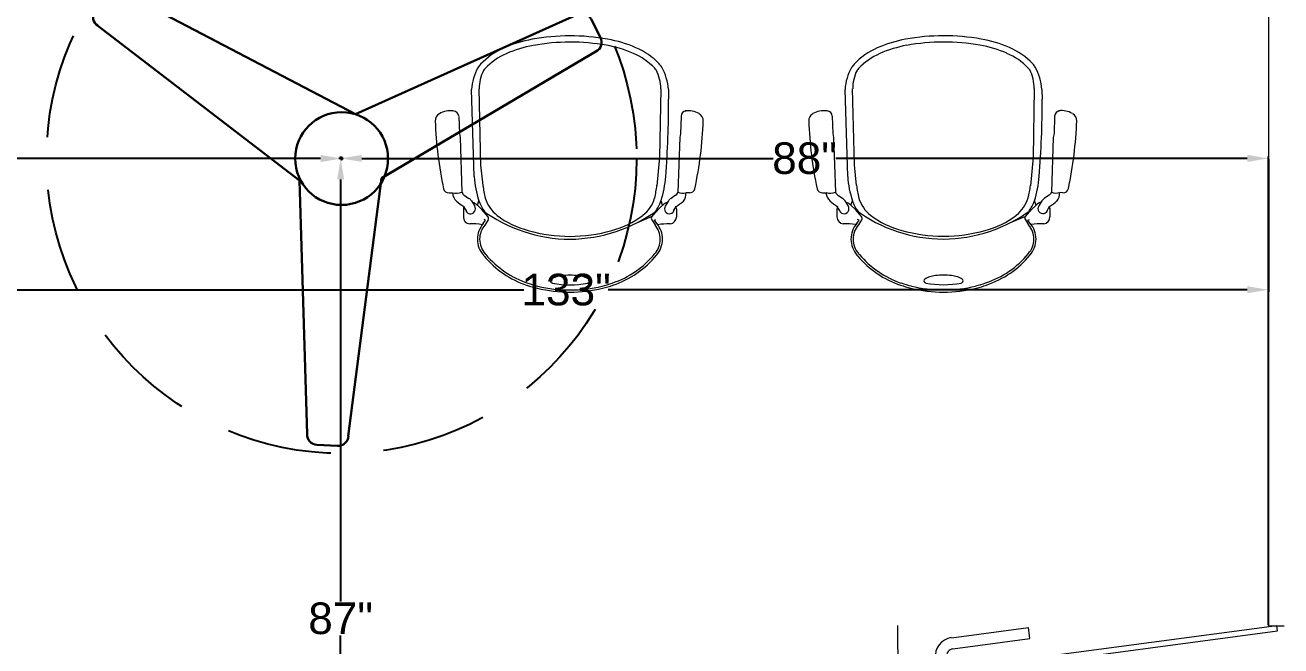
# Model space of a CAD drawing. Header units: inches. Extents: x 112 to 4169, y -2569 to 841.
# Drawn here: x 1789 to 1908.2, y -2395.2 to -2336.3 of the extents above; entities that cross this region are included whole.
import ezdxf

# ---------------------------------------------------------------- set-up
doc = ezdxf.new("R2010")
doc.units = ezdxf.units.IN
doc.header["$MEASUREMENT"] = 0
doc.linetypes.add('DASHED', pattern=[0.75, 0.5, -0.25])
doc.layers.get('Defpoints').update_dxf_attribs({"lineweight": 0})
for name, color, linetype, lineweight in [('DOOR_GLASS', 140, 'Continuous', 15), ('E-CF-Ceiling-Fan', 42, 'Continuous', 30), ('ID-FURN', 7, 'Continuous', 15)]:
    doc.layers.add(name, color=color, linetype=linetype, lineweight=lineweight)
doc.styles.get("Standard").update_dxf_attribs({"font": 'arial.ttf'})
doc.dimstyles.get("Standard").update_dxf_attribs({"dimtxt": 3, "dimasz": 2, "dimexe": 0.18, "dimexo": 0.0625, "dimgap": 0.09, "dimtad": 0, "dimtih": 1, "dimtoh": 1, "dimdec": 0, "dimzin": 0, "dimdsep": 46, "dimtxsty": 'Standard', "dimcen": 0.09, "dimclrd": 5, "dimadec": 0, "dimazin": 0, "dimtfac": 1, "dimtdec": 0, "dimtofl": 0, "dimtmove": 0, "dimatfit": 3, "dimfxl": 1, "dimtolj": 1, "dimtzin": 0, "dimarcsym": 0})

# ---------------------------------------------------------------- blocks, each defined once
blk = doc.blocks.new('A$C6B9F22C7')
at = {"layer": 'DOOR_GLASS', "lineweight": 9}
for p, q in [((30.04, 10.46), (22.73, 9.48)), ((22.88, 8.43), (22.73, 9.48)), ((30.18, 9.4), (22.88, 8.43)), ((31.08, 7.81), (30.95, 8.82)), ((32.14, 7.95), (32.01, 8.96)), ((33.22, 8.09), (30, 7.66)), ((30, 7.66), (30.02, 7.47)), ((30.02, 7.47), (33.25, 7.9)), ((30.09, 6.98), (33.32, 7.41)), ((33.34, 7.21), (30.12, 6.78)), ((33.25, 7.9), (33.22, 8.09)), ((33.32, 7.41), (33.34, 7.21)), ((30.12, 6.78), (30.09, 6.98)), ((31.2, 6.93), (31.33, 5.92)), ((32.26, 7.07), (32.39, 6.06)), ((30.75, 5.15), (23.44, 4.18)), ((23.44, 4.18), (23.58, 3.12)), ((30.89, 4.1), (23.58, 3.12))]:
    blk.add_line(p, q, dxfattribs=at)
at = {"layer": 'DOOR_GLASS'}
blk.add_lwpolyline([(0, 2.96), (35.68, 7.72), (35.62, 8.22), (-0.07, 3.45)], close=True, dxfattribs=at)
blk.add_arc((0.83, 3.79), 35.18, 358.6415, 91.3529, dxfattribs=at)
at = {"layer": 'DOOR_GLASS', "lineweight": 9}
for centre, major_axis, start_param, end_param in [((30.27, 8.73), (-1.39, 1.06), 3.926991, 5.497787), ((30.27, 8.73), (-0.412, -0.54), 2.356194, 3.926991), ((30.66, 5.83), (-1.06, -1.39), 0.785398, 2.356194), ((30.66, 5.83), (-0.54, 0.412), 2.356194, 3.926991)]:
    blk.add_ellipse(centre, major_axis=major_axis, ratio=1, start_param=start_param, end_param=end_param, dxfattribs=at)
blk = doc.blocks.new("VISITOR'S CHAIR")
at = {"layer": 'ID-FURN'}
for p, q in [((-194.5, 436.8), (-202.2, 448.9)), ((194, 436.8), (201.7, 448.9)), ((-252.9, 410.4), (-252.9, 430.1)), ((-238.2, 446.3), (-237.2, 446.4)), ((-194.5, 429.2), (-209.3, 412.3)), ((-206.3, 445.5), (-200.5, 437.8)), ((-200.5, 437.8), (-204.1, 436)), ((-159.3, 443.5), (-195.6, 428)), ((194, 429.2), (208.8, 412.3)), ((205.7, 445.5), (199.9, 437.8)), ((199.9, 437.8), (203.6, 436)), ((252.4, 410.4), (252.4, 430.1)), ((-246, 415.4), (-252.2, 404.9)), ((-233.9, 391.5), (-226.3, 404.1)), ((-209.3, 412.3), (-220.1, 402)), ((-220.1, 402), (-216.3, 391.6)), ((208.8, 412.3), (219.5, 402)), ((219.5, 402), (215.7, 391.6)), ((233.4, 391.5), (225.8, 404.1)), ((245.5, 415.4), (251.7, 404.9)), ((-283.6, 372.6), (-275.2, 372.4)), ((-260.9, 241.4), (-256.5, 371.2)), ((-251, 378.4), (-240.1, 385.8)), ((250.5, 378.4), (239.5, 385.8)), ((260.4, 241.4), (255.9, 371.2)), ((286.6, 372.6), (278.2, 372.4)), ((-212.8, 288.2), (-206.4, 356.1)), ((206, 355.1), (211.1, 306.6)), ((226.9, 334), (233.3, 127.6)), ((211.1, 306.6), (215.2, 125.7)), ((-215.8, 125.5), (-212.8, 288.2)), ((-262.6, 231.9), (-260.9, 241.4)), ((262, 231.9), (260.4, 241.4)), ((-264.1, 191.1), (-262.6, 231.9)), ((263.5, 191.1), (262, 231.9)), ((-233.8, 127.6), (-234.4, 150.3))]:
    blk.add_line(p, q, dxfattribs=at)
for centre, major_axis, ratio, start_param, end_param in [((-25.5, 384.4), (156.3, 156.3), 1, 1.024131, 1.139863), ((0, 279.6), (232.5, 232.5), 1, 0.786111, 1.024131), ((0, 279.6), (-228.8, 228.8), 1, -0.784686, -0.546665), ((-0.5, 279.6), (232.5, 232.5), 1, 0.546665, 0.784686), ((-0.5, 279.6), (-228.8, 228.8), 1, -1.024131, -0.786111), ((25, 384.4), (-156.3, 156.3), 1, -1.139863, -1.024131), ((-30.7, 376.8), (160.1, 160.1), 1, 1.106098, 1.669765), ((-30.7, 376.8), (156.4, 156.4), 1, 1.106098, 1.669765), ((-25.5, 384.4), (-152.5, 152.5), 1, -0.546665, -0.430933), ((-42.1, 581.5), (-3.34, 3.34), 1, -0.185935, 0.785398), ((-42.1, 581.5), (3.34, 3.34), 1, 2.356194, 3.327527), ((-22.4, 552.7), (28, 28), 1, 1.306571, 1.384862), ((-22.4, 610.3), (-28, 28), 1, 1.756731, 2.080357), ((-0.3, 358.6), (-164.3, 164.3), 1, -0.967168, -0.603629), ((-9.1, 657.2), (-62.5, 62.5), 1, 2.080357, 2.239483), ((-0.3, 732.5), (-116.1, 116.1), 1, 2.239483, 2.356194), ((-0.3, 732.5), (-116.1, 116.1), 1, 2.356194, 2.472906), ((8.6, 657.2), (62.5, 62.5), 1, 4.043702, 4.202828), ((21.8, 610.3), (28, 28), 1, 4.202828, 4.526454), ((21.8, 552.7), (-28, 28), 1, -1.384862, -1.299686), ((41.5, 581.5), (3.34, 3.34), 1, 5.497787, 6.46912), ((41.5, 581.5), (-3.34, 3.34), 1, 2.955658, 3.926991), ((25, 384.4), (-152.5, 152.5), 1, -1.139863, -1.024131), ((27.8, 374.8), (158.5, 158.5), 1, 6.197379, 6.741162), ((27.8, 374.8), (-162.3, 162.3), 1, 4.626582, 5.170366), ((-162.3, 482.7), (40.7, 40.7), 1, 1.641382, 2.3562), ((-162.3, 482.7), (-37, 37), 1, 0.070585, 0.785404), ((85, 416), (108.9, 108.9), 1, 6.212612, 6.231759), ((161.7, 482.7), (37, 37), 1, 5.497793, 6.212612), ((85, 416), (112.6, 112.6), 1, 6.212612, 6.231759), ((161.7, 482.7), (-40.7, 40.7), 1, 3.926985, 4.641803), ((-162.3, 482.7), (40.7, 40.7), 1, 2.3562, 3.058022), ((-162.3, 482.7), (37, 37), 1, 2.3562, 3.058022), ((3.5, 124), (253.6, 253.6), 1, 0.795932, 1.416989), ((-0.3, 117.9), (253.1, 253.1), 1, 0.505105, 1.065692), ((-2.1, 130.4), (-249.1, 249.1), 1, -1.424708, -0.790588), ((161.7, 482.7), (-37, 37), 1, 3.225371, 3.926997), ((161.7, 482.7), (40.7, 40.7), 1, 4.795959, 5.497781), ((-232, 599.7), (-108.4, 108.4), 1, 2.322741, 2.51101), ((-51.2, 268.5), (140.9, 140.9), 1, 1.029343, 1.444292), ((50.6, 268.5), (140.9, 140.9), 1, 0.126504, 0.541453), ((232.9, 610.8), (116.4, 116.4), 1, 3.774404, 3.956147), ((-236.4, 429.9), (11.7, 11.7), 1, 0.895345, 2.346242), ((-236.3, 410.5), (-8.33, 8.33), 1, 3.308932, 6.927895), ((-117.7, 355.6), (-74.2, 74.2), 1, 0.158797, 0.434217), ((-122.3, 361.1), (-58.3, 58.3), 1, -0.121154, 0.49051), ((-199.3, 433), (4.34, 4.34), 1, 4.766338, 6.168083), ((121.8, 361.1), (-58.3, 58.3), 1, 4.221879, 4.833543), ((198.8, 433), (4.34, 4.34), 1, 1.685898, 3.087644), ((117.2, 355.6), (74.2, 74.2), 1, 5.848968, 6.124388), ((235.8, 410.5), (8.33, 8.33), 1, 5.638476, 9.257439), ((235.9, 429.9), (-11.7, 11.7), 1, 3.936943, 5.38784), ((-245.5, 374), (-29, 9), 0.940619, -0.371164, 0.371164), ((-207.6, 326.1), (-64, 64), 1, -0.27183, -0.033972), ((-236.6, 411), (11.5, 11.5), 1, 2.359032, 2.700427), ((-248.6, 401.1), (12.4, 12.4), 1, 4.437336, 4.934607), ((-237.4, 417.6), (-16.4, 16.4), 1, 2.597956, 3.176359), ((17, 316.6), (173.3, 173.3), 1, 2.044581, 2.285039), ((-17.5, 316.6), (173.3, 173.3), 1, 5.568943, 5.8094), ((236.9, 417.6), (-16.4, 16.4), 1, 1.53603, 2.114433), ((248.1, 401.1), (-12.4, 12.4), 1, 1.348578, 1.845849), ((236.1, 411), (-11.5, 11.5), 1, 3.582758, 3.924153), ((207.1, 326.1), (64, 64), 1, 0.033972, 0.27183), ((248.3, 369.9), (21.5, 21.5), 1, 5.582202, 6.32453), ((602.9, 170), (-650.5, 650.5), 1, 0.573881, 0.750879), ((-284.6, 360.2), (-8.76, 8.76), 1, -0.863376, 0.564498), ((-268.2, 332.2), (2.3, 41.2), 0.843481, -0.27588, 0.27588), ((-243.2, 366.7), (9.99, 9.99), 1, 1.377732, 2.024937), ((45.2, 326.1), (-179.2, 179.2), 1, 0.550308, 0.670712), ((-45.7, 326.1), (-179.2, 179.2), 1, 4.041677, 4.162081), ((242.6, 366.7), (9.99, 9.99), 1, 5.829045, 6.47625), ((269.1, 332.1), (-29.2, 29.2), 1, -1.014167, -0.462408), ((287.6, 360.2), (8.76, 8.76), 1, 5.718688, 7.146561), ((-599.9, 170), (-650.5, 650.5), 1, 3.96151, 4.138508), ((1965.9, 158.7), (1555.9, 1555.9), 1, 2.276461, 2.36002), ((-297.3, 201.7), (13.6, 13.6), 1, 2.322194, 3.388756), ((-280.7, 229.2), (36.4, 36.4), 1, 3.399296, 4.068112), ((-276.9, 191.2), (-9.06, 9.06), 1, 2.406079, 3.903189), ((276.4, 191.2), (-9.06, 9.06), 1, 0.8092, 2.30631), ((283.7, 229.2), (-36.4, 36.4), 1, 2.215073, 2.88389), ((300.2, 201.7), (-13.6, 13.6), 1, 2.89443, 3.960991), ((-110, 135.1), (87.7, 87.7), 1, 2.416541, 2.868914), ((-119, 125.5), (68.4, 68.4), 1, 2.356783, 2.833835), ((118.4, 125.7), (68.4, 68.4), 1, 5.032166, 5.498375), ((110.4, 135), (-87, 87), 1, 3.422629, 3.866448), ((-133.1, 134.8), (-73.8, 73.8), 1, 1.404983, 1.497112), ((-89.5, 183.7), (-119.9, 119.9), 1, 1.547695, 1.947381), ((-169.4, 107.4), (-31.3, 31.3), 1, 1.42524, 1.547695), ((-89.5, 183.7), (109.4, 109.4), 1, 3.118491, 3.518177), ((88.8, 184.1), (109.4, 109.4), 1, 4.339484, 4.739169), ((88.8, 184.1), (119.9, 119.9), 1, 4.339484, 4.739169), ((169, 108.1), (31.3, 31.3), 1, 4.739169, 4.873442), ((136.9, 131.9), (-69.9, 69.9), 1, 3.217039, 3.320838), ((-36, 307.2), (204.6, 204.6), 1, 3.518177, 3.750397), ((34.9, 307.3), (-204.6, 204.6), 1, 2.536468, 2.768687), ((-36, 307.2), (-215, 215), 1, 1.947381, 2.1796), ((-0.9, 503.9), (-356.3, 356.3), 1, 2.1796, 2.358034), ((-0.9, 503.9), (-345.8, 345.8), 1, 2.1796, 2.358034), ((-0.9, 503.9), (345.8, 345.8), 1, 3.92883, 4.107264), ((-0.9, 503.9), (-356.3, 356.3), 1, 2.358034, 2.536468), ((34.9, 307.3), (-215, 215), 1, 2.536468, 2.768687)]:
    blk.add_ellipse(centre, major_axis=major_axis, ratio=ratio, start_param=start_param, end_param=end_param, dxfattribs=at)
blk = doc.blocks.new('CF')
for p, q in [((-23.84, 14.22), (-22.76, 15.89)), ((1.35, 4.29), (-21.39, 16.19)), ((1.35, 4.29), (22.9, 13.97)), ((24.1, 13.48), (25.01, 11.71)), ((-4.07, -2.11), (-23.55, 12.84)), ((3.87, -1.9), (24.71, 10.43)), ((-4.07, -2.11), (-3.33, -26.62)), ((3.87, -1.9), (0.65, -26.82)), ((-0.39, -27.76), (-2.38, -27.66))]:
    blk.add_line(p, q)
for radius in [4.48, 0.0888]:
    blk.add_circle((0, 0), radius)
for centre, radius, start, end in [((-21.93, 15.35), 0.996, 57.1351, 147.1351), ((-23.01, 13.68), 0.996, 147.1351, 237.1351), ((23.21, 13.03), 0.996, 27.1351, 117.1351), ((24.09, 11.25), 1.03, 299.2548, 26.4357), ((-2.33, -26.67), 0.996, 177.1351, 267.1351), ((-0.34, -26.77), 0.996, 267.1351, 357.1351)]:
    blk.add_arc(centre, radius, start, end)
blk = doc.blocks.new('*D287')
at = {"color": 0, "lineweight": -2, "transparency": 16777216}
for p, q in [((1745.05, -2348.88), (1745.05, -2348.77)), ((1819.05, -2348.88), (1819.05, -2348.77))]:
    blk.add_line(p, q, dxfattribs=at)
at = {"color": 5, "lineweight": -2, "transparency": 16777216}
for p, q in [((1747.05, -2348.95), (1779.08, -2348.95)), ((1817.05, -2348.95), (1785.01, -2348.95))]:
    blk.add_line(p, q, dxfattribs=at)
at = {"color": 5, "transparency": 16777216}
for points in [[(1747.05, -2348.61), (1747.05, -2349.28), (1745.05, -2348.95)], [(1817.05, -2348.61), (1817.05, -2349.28), (1819.05, -2348.95)]]:
    blk.add_solid(points, dxfattribs=at)
at = {"layer": 'Defpoints', "color": 0, "transparency": 16777216}
for p in [(1745.05, -2348.95), (1819.05, -2348.95), (1819.05, -2348.95)]:
    blk.add_point(p, dxfattribs=at)
at = {"color": 0, "transparency": 16777216, "insert": (1782.05, -2348.95), "char_height": 3, "attachment_point": 5}
blk.add_mtext('\\A1;74"', dxfattribs=at)
blk = doc.blocks.new('*D288')
at = {"color": 0, "lineweight": -2, "transparency": 16777216}
for p, q in [((1818.9, -2348.93), (1818.78, -2348.93)), ((1820.25, -2436.3), (1818.78, -2436.3))]:
    blk.add_line(p, q, dxfattribs=at)
at = {"color": 5, "lineweight": -2, "transparency": 16777216}
for p, q in [((1818.96, -2350.93), (1818.96, -2390.99)), ((1818.96, -2434.3), (1818.96, -2394.24))]:
    blk.add_line(p, q, dxfattribs=at)
at = {"color": 5, "transparency": 16777216}
for points in [[(1818.63, -2350.93), (1819.29, -2350.93), (1818.96, -2348.93)], [(1818.63, -2434.3), (1819.29, -2434.3), (1818.96, -2436.3)]]:
    blk.add_solid(points, dxfattribs=at)
at = {"layer": 'Defpoints', "color": 0, "transparency": 16777216}
for p in [(1818.96, -2348.93), (1818.96, -2436.3), (1820.31, -2436.3)]:
    blk.add_point(p, dxfattribs=at)
at = {"color": 0, "transparency": 16777216, "insert": (1818.96, -2392.62), "char_height": 3, "attachment_point": 5}
blk.add_mtext('\\A1;87"', dxfattribs=at)
blk = doc.blocks.new('*D291')
at = {"color": 0, "lineweight": -2, "transparency": 16777216}
for p, q in [((1818.97, -2348.93), (1818.97, -2348.75)), ((1907.01, -2393.24), (1907.01, -2348.75))]:
    blk.add_line(p, q, dxfattribs=at)
at = {"color": 5, "lineweight": -2, "transparency": 16777216}
for p, q in [((1820.97, -2348.93), (1860.01, -2348.93)), ((1905.01, -2348.93), (1865.97, -2348.93))]:
    blk.add_line(p, q, dxfattribs=at)
at = {"color": 5, "transparency": 16777216}
for points in [[(1820.97, -2348.6), (1820.97, -2349.27), (1818.97, -2348.93)], [(1905.01, -2348.6), (1905.01, -2349.27), (1907.01, -2348.93)]]:
    blk.add_solid(points, dxfattribs=at)
at = {"layer": 'Defpoints', "color": 0, "transparency": 16777216}
for p in [(1818.97, -2348.99), (1907.01, -2348.93), (1907.01, -2393.3)]:
    blk.add_point(p, dxfattribs=at)
at = {"color": 0, "transparency": 16777216, "insert": (1862.99, -2348.93), "char_height": 3, "attachment_point": 5}
blk.add_mtext('\\A1;88"', dxfattribs=at)
blk = doc.blocks.new('*D379')
at = {"color": 0, "lineweight": -2, "transparency": 16777216}
for p, q in [((1907.01, -2349), (1907.01, -2361.59)), ((1773.7, -2361.42), (1773.7, -2361.23))]:
    blk.add_line(p, q, dxfattribs=at)
at = {"color": 5, "lineweight": -2, "transparency": 16777216}
for p, q in [((1775.7, -2361.41), (1836.35, -2361.41)), ((1905.01, -2361.41), (1844.36, -2361.41))]:
    blk.add_line(p, q, dxfattribs=at)
at = {"color": 5, "transparency": 16777216}
for points in [[(1775.7, -2361.07), (1775.7, -2361.74), (1773.7, -2361.41)], [(1905.01, -2361.07), (1905.01, -2361.74), (1907.01, -2361.41)]]:
    blk.add_solid(points, dxfattribs=at)
at = {"layer": 'Defpoints', "color": 0, "transparency": 16777216}
for p in [(1907.01, -2348.93), (1773.7, -2361.48), (1907.01, -2361.41)]:
    blk.add_point(p, dxfattribs=at)
at = {"color": 0, "transparency": 16777216, "insert": (1840.36, -2361.41), "char_height": 3, "attachment_point": 5}
blk.add_mtext('\\A1;133"', dxfattribs=at)

msp = doc.modelspace()

# ---------------------------------------------------------------- linework, layer by layer
at = {"linetype": 'DASHED', "ltscale": 20}
msp.add_circle((1819.05, -2348.95), 28, dxfattribs=at)
at = {"layer": 'DOOR_GLASS'}
for p, q in [((1907.01, -2271.3), (1907.01, -2393.3)), ((1907.01, -2393.3), (1908.51, -2393.3))]:
    msp.add_line(p, q, dxfattribs=at)

# ---------------------------------------------------------------- block references
at = {"layer": 'DOOR_GLASS', "rotation": 180}
msp.add_blockref('A$C6B9F22C7', (1907.81, -2390.34), dxfattribs=at)
at = {"layer": 'E-CF-Ceiling-Fan', "lineweight": 0, "xscale": 0.9826591356573481, "yscale": 0.9826591356573481, "zscale": 0.9826591356486393}
msp.add_blockref('CF', (1819.05, -2348.95), dxfattribs=at)
at = {"layer": 'ID-FURN', "xscale": 0.03999999999414845, "yscale": 0.03999999997904524, "zscale": 0.04, "rotation": 180.0128413727339}
for p in [(1840.71, -2337.3), (1876.16, -2337.29)]:
    msp.add_blockref("VISITOR'S CHAIR", p, dxfattribs=at)

# ---------------------------------------------------------------- dimensions: what is measured, and where the dimension line sits
for base, p1, p2, picture, middle in [((1819.05, -2348.95), (1745.05, -2348.95), (1819.05, -2348.95), '*D287', (1782.05, -2348.95)), ((1907.01, -2348.93), (1818.97, -2348.99), (1907.01, -2393.3), '*D291', (1862.99, -2348.93)), ((1907.01, -2361.41), (1773.7, -2361.48), (1907.01, -2348.93), '*D379', (1840.36, -2361.41))]:
    dim = msp.add_linear_dim(base=base, p1=p1, p2=p2, dimstyle='Standard', override={"dimpost": '"'})
    dim.commit()
    dim.dimension.update_dxf_attribs({"geometry": picture, "text_midpoint": middle})
dim = msp.add_linear_dim(base=(1818.96, -2436.3), p1=(1818.96, -2348.93), p2=(1820.31, -2436.3), angle=90, dimstyle='Standard', override={"dimpost": '"'})
dim.commit()
dim.dimension.update_dxf_attribs({"geometry": '*D288', "text_midpoint": (1818.96, -2392.62)})

doc.saveas('drawing.dxf')
